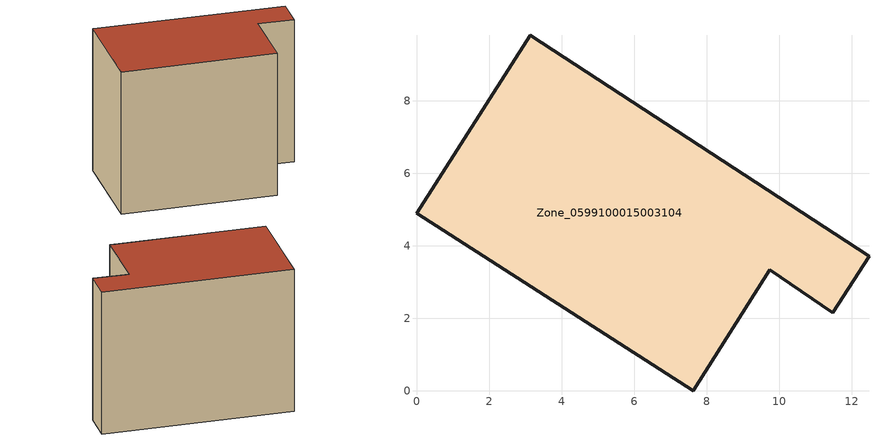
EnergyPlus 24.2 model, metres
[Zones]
Zone_0599100015003104
 floor ground (C_G): 0,4.91 3.14,9.82 12.48,3.71 11.48,2.16 9.75,3.35 7.64,0 z0.88
 wall outside (C_F): 3.14,9.82 0,4.91 7.64,0 9.75,3.35 11.48,2.16 12.48,3.71 3.14,9.82 z0.88:9.71
 roof outside (C_R): 12.48,3.71 3.14,9.82 0,4.91 7.64,0 9.75,3.35 11.48,2.16 z9.71
[BUILDING]
Pand.0599100015003104: North Axis=0; Terrain=City; Loads Convergence Tolerance Value=0.04; Temperature Convergence Tolerance Value=0.4; Solar Distribution=FullExterior; Maximum Number of Warmup Days=25; Minimum Number of Warmup Days=1
[Site:Location]
Rotterdam.The.Hague.AP_ZH_NLD Design_Conditions: Latitude=51.96; Longitude=4.45; Time Zone=1; Elevation=-4.5
[SITE:GROUNDTEMPERATURE:BUILDINGSURFACE]
18, 18, 18, 18, 18, 18, 18, 18, 18, 18, 18, 18
[MATERIAL] Thermal Absorptance=0.9; Solar Absorptance=0.7; Visible Absorptance=0.7
Name | Roughness | Thickness | Conductivity | Density | Specific Heat
G.TI.1975-1991 | MediumSmooth | 0.15 | 0.288461 | 540 | 1210
F.TI.1975-1991 | Rough | 0.3 | 0.230769 | 1920 | 840
R.TI.1975-1991 | MediumRough | 0.2 | 0.153846 | 1500 | 1000
[CONSTRUCTION]
C_G: G.TI.1975-1991
C_F: F.TI.1975-1991
C_R: R.TI.1975-1991
[ZONE]
Zone_0599100015003104: Type=1; Multiplier=1; Ceiling Height=Autocalculate; Volume=Autocalculate; Floor Area=autocalculate; Part of Total Floor Area=Yes
[ZONEINFILTRATION:DESIGNFLOWRATE]
Infil_Zone_0599100015003104: Zone or ZoneList or Space or SpaceList=Zone_0599100015003104; Schedule=AlwaysOn; Design Flow Rate Calculation Method=Flow/Area; Flow Rate per Floor Area=0.003; Constant Term Coefficient=1; Temperature Term Coefficient=0; Velocity Term Coefficient=0; Velocity Squared Term Coefficient=0
[HVACTEMPLATE:ZONE:IDEALLOADSAIRSYSTEM]
Zone_0599100015003104: Maximum Heating Supply Air Temperature=50; Minimum Cooling Supply Air Temperature=13; Maximum Heating Supply Air Humidity Ratio=0.0156; Minimum Cooling Supply Air Humidity Ratio=0.0077; Heating Limit=NoLimit; Cooling Limit=NoLimit; Dehumidification Control Type=ConstantSensibleHeatRatio; Cooling Sensible Heat Ratio=0.7; Dehumidification Setpoint=60; Humidification Control Type=None; Humidification Setpoint=30; Outdoor Air Method=None; Outdoor Air Flow Rate per Person=0.00944; Outdoor Air Flow Rate per Zone Floor Area=0; Outdoor Air Flow Rate per Zone=0; Demand Controlled Ventilation Type=None; Outdoor Air Economizer Type=NoEconomizer; Heat Recovery Type=None; Sensible Heat Recovery Effectiveness=0.7; Latent Heat Recovery Effectiveness=0.65
[ZONECONTROL:THERMOSTAT]
ThermostatControl_Zone_0599100015003104: Zone or ZoneList=Zone_0599100015003104; Control Type Schedule=DualSetpointControlType; Control 1=Thermostat_Zone_0599100015003104; Temperature Difference Between Cutout And Setpoint=0
[THERMOSTATSETPOINT:DUALSETPOINT]
Thermostat_Zone_0599100015003104: Heating Setpoint Temperature Schedule=HeatingSetpoint_Zone_0599100015003104; Cooling Setpoint Temperature Schedule=CoolingSetpoint_Zone_0599100015003104
[SCHEDULE:COMPACT]
HeatingSetpoint_Zone_0599100015003104: Through: 12/31, For: AllDays, Until: 24:00, 21
CoolingSetpoint_Zone_0599100015003104: Through: 12/31, For: AllDays, Until: 24:00, 24
DualSetpointControlType: Through: 12/31, For: AllDays, Until: 24:00, 4
AlwaysOn: Through: 12/31, For: AllDays, Until: 24:00, 1
